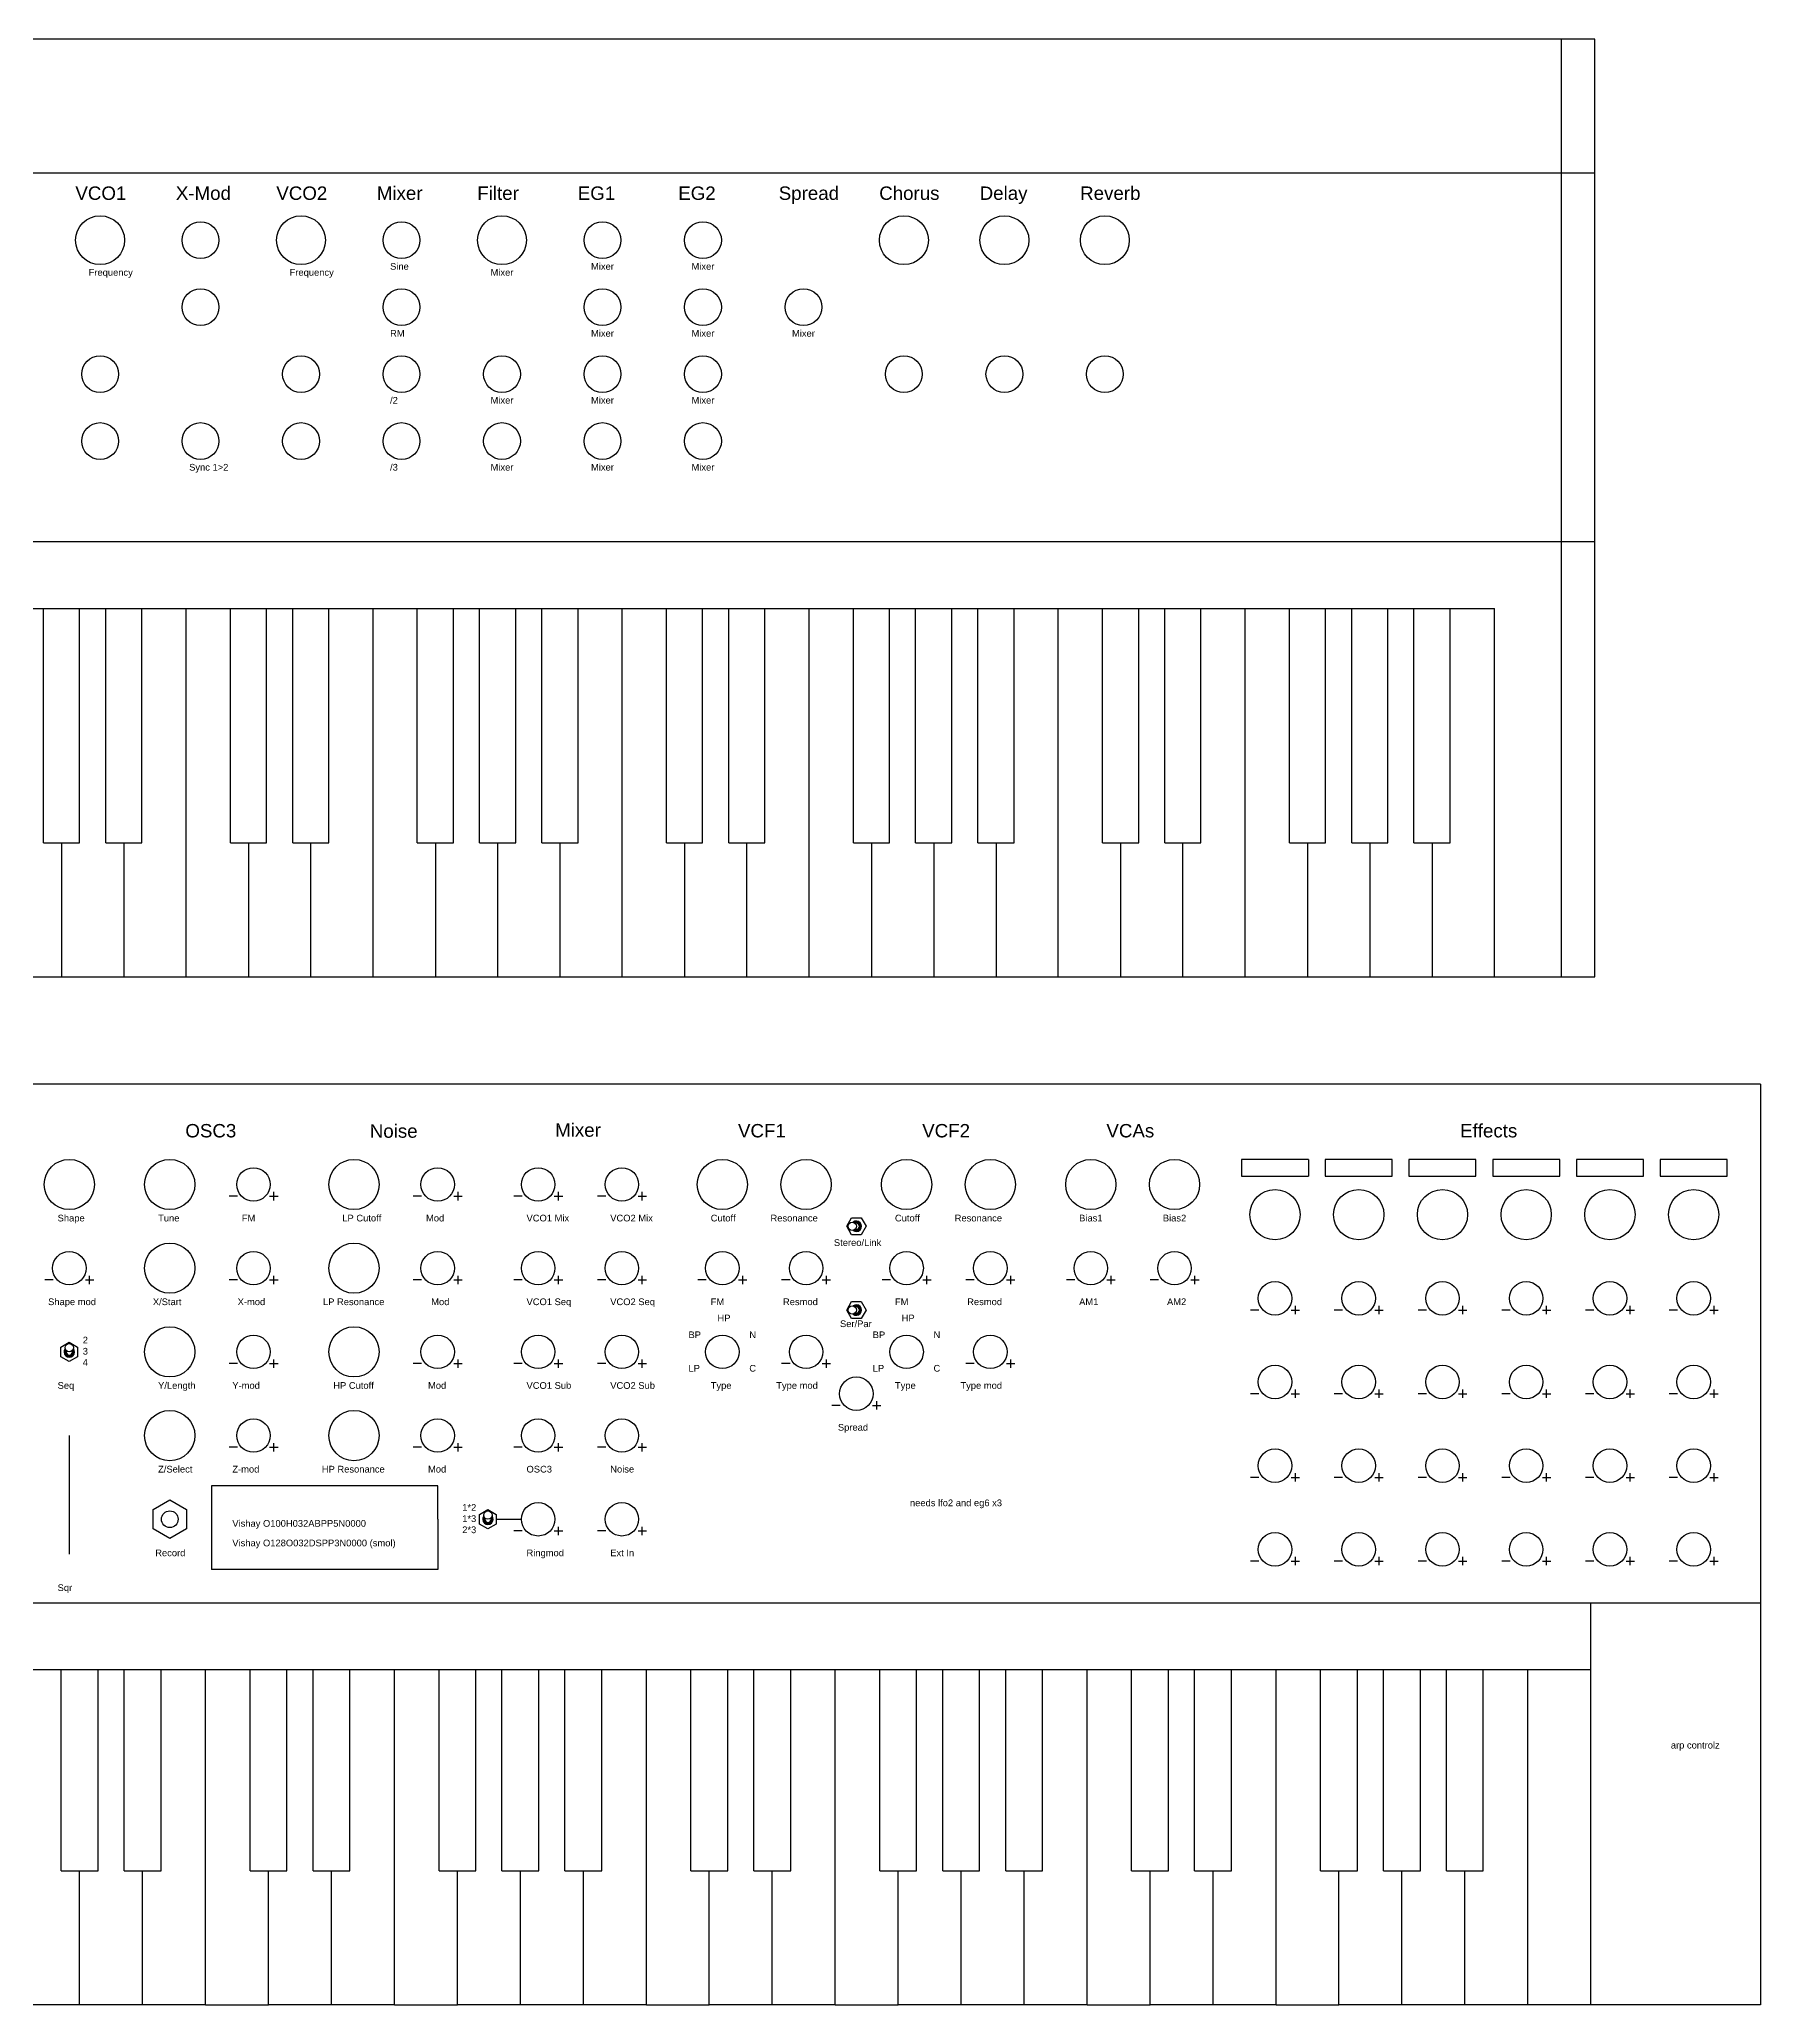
# Model space of a CAD drawing. Header units: inches. Extents: x 3.6 to 72.2, y 4.5 to 33.8.
# Drawn here: x 23.09 to 48.79, y 4.46 to 33.81 of the extents above; entities that cross this region are included whole.
import ezdxf

# ---------------------------------------------------------------- set-up
doc = ezdxf.new("R2010")
doc.units = ezdxf.units.IN
doc.header["$MEASUREMENT"] = 0
doc.styles.get("Standard").update_dxf_attribs({"font": 'arial.ttf'})

msp = doc.modelspace()

# ---------------------------------------------------------------- linework, layer by layer
for p, q in [((46.31, 33.814), (7.68, 33.814)), ((45.81, 19.814), (45.81, 33.814)), ((46.31, 19.814), (46.31, 33.814)), ((46.31, 31.814), (7.68, 31.814)), ((7.68, 26.314), (46.31, 26.314)), ((18.77, 25.314), (25.28, 25.314)), ((23.15, 21.814), (23.15, 25.314)), ((23.69, 21.814), (23.69, 25.314)), ((24.08, 21.814), (24.08, 25.314)), ((24.62, 21.814), (24.62, 25.314)), ((25.28, 19.814), (25.28, 25.314)), ((25.28, 19.814), (25.28, 25.314)), ((25.28, 25.314), (31.79, 25.314)), ((25.94, 21.814), (25.94, 25.314)), ((26.48, 21.814), (26.48, 25.314)), ((26.87, 21.814), (26.87, 25.314)), ((27.41, 21.814), (27.41, 25.314)), ((28.07, 19.814), (28.07, 25.314)), ((28.73, 21.814), (28.73, 25.314)), ((29.27, 21.814), (29.27, 25.314)), ((29.66, 21.814), (29.66, 25.314)), ((30.2, 21.814), (30.2, 25.314)), ((30.59, 21.814), (30.59, 25.314)), ((31.13, 21.814), (31.13, 25.314)), ((31.79, 19.814), (31.79, 25.314)), ((31.79, 19.814), (31.79, 25.314)), ((31.79, 25.314), (38.3, 25.314)), ((32.45, 21.814), (32.45, 25.314)), ((32.99, 21.814), (32.99, 25.314)), ((33.38, 21.814), (33.38, 25.314)), ((33.92, 21.814), (33.92, 25.314)), ((34.58, 19.814), (34.58, 25.314)), ((35.24, 21.814), (35.24, 25.314)), ((35.78, 21.814), (35.78, 25.314)), ((36.17, 21.814), (36.17, 25.314)), ((36.71, 21.814), (36.71, 25.314)), ((37.1, 21.814), (37.1, 25.314)), ((37.64, 21.814), (37.64, 25.314)), ((38.3, 19.814), (38.3, 25.314)), ((38.3, 19.814), (38.3, 25.314)), ((38.3, 25.314), (44.81, 25.314)), ((38.96, 21.814), (38.96, 25.314)), ((39.5, 21.814), (39.5, 25.314)), ((39.89, 21.814), (39.89, 25.314)), ((40.43, 21.814), (40.43, 25.314)), ((41.09, 19.814), (41.09, 25.314)), ((41.75, 21.814), (41.75, 25.314)), ((42.29, 21.814), (42.29, 25.314)), ((42.68, 21.814), (42.68, 25.314)), ((43.22, 21.814), (43.22, 25.314)), ((43.61, 21.814), (43.61, 25.314)), ((44.15, 21.814), (44.15, 25.314)), ((44.81, 19.814), (44.81, 25.314)), ((23.15, 21.814), (23.69, 21.814)), ((23.42, 21.814), (23.42, 19.814)), ((24.08, 21.814), (24.62, 21.814)), ((24.35, 21.814), (24.35, 19.814)), ((25.94, 21.814), (26.48, 21.814)), ((26.21, 21.814), (26.21, 19.814)), ((26.87, 21.814), (27.41, 21.814)), ((27.14, 19.814), (27.14, 21.814)), ((28.73, 21.814), (29.27, 21.814)), ((29, 21.814), (29, 19.814)), ((29.66, 21.814), (30.2, 21.814)), ((29.93, 21.814), (29.93, 19.814)), ((30.59, 21.814), (31.13, 21.814)), ((30.86, 21.814), (30.86, 19.814)), ((32.45, 21.814), (32.99, 21.814)), ((32.72, 21.814), (32.72, 19.814)), ((33.38, 21.814), (33.92, 21.814)), ((33.65, 19.814), (33.65, 21.814)), ((35.24, 21.814), (35.78, 21.814)), ((35.51, 21.814), (35.51, 19.814)), ((36.17, 21.814), (36.71, 21.814)), ((36.44, 21.814), (36.44, 19.814)), ((37.1, 21.814), (37.64, 21.814)), ((37.37, 21.814), (37.37, 19.814)), ((38.96, 21.814), (39.5, 21.814)), ((39.23, 21.814), (39.23, 19.814)), ((39.89, 21.814), (40.43, 21.814)), ((40.16, 19.814), (40.16, 21.814)), ((41.75, 21.814), (42.29, 21.814)), ((42.02, 21.814), (42.02, 19.814)), ((42.68, 21.814), (43.22, 21.814)), ((42.95, 21.814), (42.95, 19.814)), ((43.61, 21.814), (44.15, 21.814)), ((43.88, 21.814), (43.88, 19.814)), ((8.18, 19.814), (45.81, 19.814)), ((22.49, 19.814), (23.42, 19.814)), ((23.42, 19.814), (24.35, 19.814)), ((24.35, 19.814), (25.28, 19.814)), ((25.28, 19.814), (26.21, 19.814)), ((26.21, 19.814), (27.14, 19.814)), ((27.14, 19.814), (28.07, 19.814)), ((28.07, 19.814), (29, 19.814)), ((29, 19.814), (29.93, 19.814)), ((29.93, 19.814), (30.86, 19.814)), ((30.86, 19.814), (31.79, 19.814)), ((31.79, 19.814), (32.72, 19.814)), ((32.72, 19.814), (33.65, 19.814)), ((33.65, 19.814), (34.58, 19.814)), ((34.58, 19.814), (35.51, 19.814)), ((35.51, 19.814), (36.44, 19.814)), ((36.44, 19.814), (37.37, 19.814)), ((37.37, 19.814), (38.3, 19.814)), ((38.3, 19.814), (39.23, 19.814)), ((39.23, 19.814), (40.16, 19.814)), ((40.16, 19.814), (41.09, 19.814)), ((41.09, 19.814), (42.02, 19.814)), ((42.02, 19.814), (42.95, 19.814)), ((42.95, 19.814), (43.88, 19.814)), ((43.88, 19.814), (44.81, 19.814)), ((45.81, 19.814), (46.31, 19.814)), ((48.785, 18.211), (8.285, 18.211)), ((48.785, 18.211), (48.785, 10.461)), ((42.035, 17.086), (41.035, 17.086)), ((41.035, 17.086), (41.035, 16.836)), ((42.035, 17.086), (42.035, 16.836)), ((43.285, 17.086), (42.285, 17.086)), ((42.285, 17.086), (42.285, 16.836)), ((43.285, 16.836), (43.285, 17.086)), ((44.535, 17.086), (43.535, 17.086)), ((43.535, 17.086), (43.535, 16.836)), ((44.535, 16.836), (44.535, 17.086)), ((45.785, 17.086), (44.785, 17.086)), ((44.785, 17.086), (44.785, 16.836)), ((45.785, 16.836), (45.785, 17.086)), ((47.035, 17.086), (46.035, 17.086)), ((46.035, 17.086), (46.035, 16.836)), ((47.035, 16.836), (47.035, 17.086)), ((48.285, 17.086), (47.285, 17.086)), ((47.285, 17.086), (47.285, 16.836)), ((48.285, 16.836), (48.285, 17.086)), ((41.035, 16.836), (42.035, 16.836)), ((42.285, 16.836), (43.285, 16.836)), ((43.535, 16.836), (44.535, 16.836)), ((44.785, 16.836), (45.785, 16.836)), ((46.035, 16.836), (47.035, 16.836)), ((47.285, 16.836), (48.285, 16.836)), ((26.045, 16.536), (25.92, 16.536)), ((26.526, 16.536), (26.651, 16.536)), ((26.589, 16.474), (26.589, 16.599)), ((28.795, 16.536), (28.67, 16.536)), ((29.276, 16.536), (29.401, 16.536)), ((29.339, 16.474), (29.339, 16.599)), ((30.295, 16.536), (30.17, 16.536)), ((30.776, 16.536), (30.901, 16.536)), ((30.839, 16.474), (30.839, 16.599)), ((31.545, 16.536), (31.42, 16.536)), ((32.026, 16.536), (32.151, 16.536)), ((32.089, 16.474), (32.089, 16.599)), ((35.285, 16.133), (35.252, 16.141)), ((35.285, 16.039), (35.252, 16.031)), ((23.295, 15.286), (23.17, 15.286)), ((23.776, 15.286), (23.901, 15.286)), ((23.839, 15.224), (23.839, 15.349)), ((26.045, 15.286), (25.92, 15.286)), ((26.526, 15.286), (26.651, 15.286)), ((26.589, 15.224), (26.589, 15.349)), ((28.795, 15.286), (28.67, 15.286)), ((29.276, 15.286), (29.401, 15.286)), ((29.339, 15.224), (29.339, 15.349)), ((30.295, 15.286), (30.17, 15.286)), ((30.776, 15.286), (30.901, 15.286)), ((30.839, 15.224), (30.839, 15.349)), ((31.545, 15.286), (31.42, 15.286)), ((32.026, 15.286), (32.151, 15.286)), ((32.089, 15.224), (32.089, 15.349)), ((33.045, 15.286), (32.92, 15.286)), ((33.526, 15.286), (33.651, 15.286)), ((33.589, 15.224), (33.589, 15.349)), ((34.295, 15.286), (34.17, 15.286)), ((34.776, 15.286), (34.901, 15.286)), ((34.839, 15.224), (34.839, 15.349)), ((35.795, 15.286), (35.67, 15.286)), ((36.276, 15.286), (36.401, 15.286)), ((36.339, 15.224), (36.339, 15.349)), ((37.045, 15.286), (36.92, 15.286)), ((37.526, 15.286), (37.651, 15.286)), ((37.589, 15.224), (37.589, 15.349)), ((38.545, 15.286), (38.42, 15.286)), ((39.026, 15.286), (39.151, 15.286)), ((39.089, 15.224), (39.089, 15.349)), ((39.795, 15.286), (39.67, 15.286)), ((40.276, 15.286), (40.401, 15.286)), ((40.339, 15.224), (40.339, 15.349)), ((35.285, 14.883), (35.252, 14.891)), ((35.285, 14.789), (35.252, 14.781)), ((41.295, 14.836), (41.17, 14.836)), ((41.776, 14.836), (41.901, 14.836)), ((41.839, 14.774), (41.839, 14.899)), ((42.545, 14.836), (42.42, 14.836)), ((43.026, 14.836), (43.151, 14.836)), ((43.089, 14.774), (43.089, 14.899)), ((43.795, 14.836), (43.67, 14.836)), ((44.276, 14.836), (44.401, 14.836)), ((44.339, 14.774), (44.339, 14.899)), ((45.045, 14.836), (44.92, 14.836)), ((45.526, 14.836), (45.651, 14.836)), ((45.589, 14.774), (45.589, 14.899)), ((46.295, 14.836), (46.17, 14.836)), ((46.776, 14.836), (46.901, 14.836)), ((46.839, 14.774), (46.839, 14.899)), ((47.545, 14.836), (47.42, 14.836)), ((48.026, 14.836), (48.151, 14.836)), ((48.089, 14.774), (48.089, 14.899)), ((23.489, 14.211), (23.48, 14.244)), ((23.582, 14.211), (23.591, 14.244)), ((26.589, 13.974), (26.589, 14.099)), ((29.339, 13.974), (29.339, 14.099)), ((30.839, 13.974), (30.839, 14.099)), ((32.089, 13.974), (32.089, 14.099)), ((34.839, 13.974), (34.839, 14.099)), ((37.589, 13.974), (37.589, 14.099)), ((26.045, 14.036), (25.92, 14.036)), ((26.526, 14.036), (26.651, 14.036)), ((28.795, 14.036), (28.67, 14.036)), ((29.276, 14.036), (29.401, 14.036)), ((30.295, 14.036), (30.17, 14.036)), ((30.776, 14.036), (30.901, 14.036)), ((31.545, 14.036), (31.42, 14.036)), ((32.026, 14.036), (32.151, 14.036)), ((34.295, 14.036), (34.17, 14.036)), ((34.776, 14.036), (34.901, 14.036)), ((37.045, 14.036), (36.92, 14.036)), ((37.526, 14.036), (37.651, 14.036)), ((41.295, 13.586), (41.17, 13.586)), ((41.776, 13.586), (41.901, 13.586)), ((41.839, 13.524), (41.839, 13.649)), ((42.545, 13.586), (42.42, 13.586)), ((43.026, 13.586), (43.151, 13.586)), ((43.089, 13.524), (43.089, 13.649)), ((43.795, 13.586), (43.67, 13.586)), ((44.276, 13.586), (44.401, 13.586)), ((44.339, 13.524), (44.339, 13.649)), ((45.045, 13.586), (44.92, 13.586)), ((45.526, 13.586), (45.651, 13.586)), ((45.589, 13.524), (45.589, 13.649)), ((46.295, 13.586), (46.17, 13.586)), ((46.776, 13.586), (46.901, 13.586)), ((46.839, 13.524), (46.839, 13.649)), ((47.545, 13.586), (47.42, 13.586)), ((48.026, 13.586), (48.151, 13.586)), ((48.089, 13.524), (48.089, 13.649)), ((35.045, 13.411), (34.92, 13.411)), ((35.526, 13.411), (35.651, 13.411)), ((35.589, 13.349), (35.589, 13.474)), ((23.535, 12.961), (23.535, 11.191)), ((26.045, 12.786), (25.92, 12.786)), ((26.526, 12.786), (26.651, 12.786)), ((26.589, 12.724), (26.589, 12.849)), ((28.795, 12.786), (28.67, 12.786)), ((29.276, 12.786), (29.401, 12.786)), ((29.339, 12.724), (29.339, 12.849)), ((30.295, 12.786), (30.17, 12.786)), ((30.776, 12.786), (30.901, 12.786)), ((30.839, 12.724), (30.839, 12.849)), ((31.545, 12.786), (31.42, 12.786)), ((32.026, 12.786), (32.151, 12.786)), ((32.089, 12.724), (32.089, 12.849)), ((41.295, 12.336), (41.17, 12.336)), ((41.776, 12.336), (41.901, 12.336)), ((41.839, 12.274), (41.839, 12.399)), ((42.545, 12.336), (42.42, 12.336)), ((43.026, 12.336), (43.151, 12.336)), ((43.089, 12.274), (43.089, 12.399)), ((43.795, 12.336), (43.67, 12.336)), ((44.276, 12.336), (44.401, 12.336)), ((44.339, 12.274), (44.339, 12.399)), ((45.045, 12.336), (44.92, 12.336)), ((45.526, 12.336), (45.651, 12.336)), ((45.589, 12.274), (45.589, 12.399)), ((46.295, 12.336), (46.17, 12.336)), ((46.776, 12.336), (46.901, 12.336)), ((46.839, 12.274), (46.839, 12.399)), ((47.545, 12.336), (47.42, 12.336)), ((48.026, 12.336), (48.151, 12.336)), ((48.089, 12.274), (48.089, 12.399)), ((29.035, 12.211), (25.66, 12.211)), ((25.66, 12.211), (25.66, 10.961)), ((29.035, 11.711), (29.035, 12.211)), ((29.739, 11.711), (29.73, 11.744)), ((29.832, 11.711), (29.841, 11.744)), ((29.035, 11.711), (29.035, 10.961)), ((29.91, 11.711), (30.285, 11.711)), ((30.295, 11.536), (30.17, 11.536)), ((30.776, 11.536), (30.901, 11.536)), ((30.839, 11.474), (30.839, 11.599)), ((31.545, 11.536), (31.42, 11.536)), ((32.026, 11.536), (32.151, 11.536)), ((32.089, 11.474), (32.089, 11.599)), ((29.035, 10.961), (25.66, 10.961)), ((41.295, 11.086), (41.17, 11.086)), ((41.776, 11.086), (41.901, 11.086)), ((41.839, 11.024), (41.839, 11.149)), ((42.545, 11.086), (42.42, 11.086)), ((43.026, 11.086), (43.151, 11.086)), ((43.089, 11.024), (43.089, 11.149)), ((43.795, 11.086), (43.67, 11.086)), ((44.276, 11.086), (44.401, 11.086)), ((44.339, 11.024), (44.339, 11.149)), ((45.045, 11.086), (44.92, 11.086)), ((45.526, 11.086), (45.651, 11.086)), ((45.589, 11.024), (45.589, 11.149)), ((46.295, 11.086), (46.17, 11.086)), ((46.776, 11.086), (46.901, 11.086)), ((46.839, 11.024), (46.839, 11.149)), ((47.545, 11.086), (47.42, 11.086)), ((48.026, 11.086), (48.151, 11.086)), ((48.089, 11.024), (48.089, 11.149)), ((8.285, 10.461), (48.785, 10.461)), ((46.25, 9.461), (46.25, 10.461)), ((48.785, 10.461), (48.785, 4.461)), ((46.25, 9.461), (12.41, 9.461)), ((23.415, 6.461), (23.415, 9.461)), ((23.965, 6.461), (23.965, 9.461)), ((24.355, 6.461), (24.355, 9.461)), ((24.905, 6.461), (24.905, 9.461)), ((25.57, 4.461), (25.57, 9.461)), ((26.235, 6.461), (26.235, 9.461)), ((26.785, 6.461), (26.785, 9.461)), ((27.175, 6.461), (27.175, 9.461)), ((27.725, 6.461), (27.725, 9.461)), ((28.39, 4.461), (28.39, 9.461)), ((29.055, 6.461), (29.055, 9.461)), ((29.605, 6.461), (29.605, 9.461)), ((29.995, 6.461), (29.995, 9.461)), ((30.545, 6.461), (30.545, 9.461)), ((30.935, 6.461), (30.935, 9.461)), ((31.485, 6.461), (31.485, 9.461)), ((32.15, 4.461), (32.15, 9.461)), ((32.815, 6.461), (32.815, 9.461)), ((33.365, 6.461), (33.365, 9.461)), ((33.755, 6.461), (33.755, 9.461)), ((34.305, 6.461), (34.305, 9.461)), ((34.97, 4.461), (34.97, 9.461)), ((35.635, 6.461), (35.635, 9.461)), ((36.185, 6.461), (36.185, 9.461)), ((36.575, 6.461), (36.575, 9.461)), ((37.125, 6.461), (37.125, 9.461)), ((37.515, 6.461), (37.515, 9.461)), ((38.065, 6.461), (38.065, 9.461)), ((38.73, 4.461), (38.73, 9.461)), ((39.395, 6.461), (39.395, 9.461)), ((39.945, 6.461), (39.945, 9.461)), ((40.335, 6.461), (40.335, 9.461)), ((40.885, 6.461), (40.885, 9.461)), ((41.55, 4.461), (41.55, 9.461)), ((42.215, 6.461), (42.215, 9.461)), ((42.765, 6.461), (42.765, 9.461)), ((43.155, 6.461), (43.155, 9.461)), ((43.705, 6.461), (43.705, 9.461)), ((44.095, 6.461), (44.095, 9.461)), ((44.645, 6.461), (44.645, 9.461)), ((45.31, 4.461), (45.31, 9.461)), ((46.25, 4.461), (46.25, 9.461)), ((23.415, 6.461), (23.965, 6.461)), ((23.69, 4.461), (23.69, 6.461)), ((24.355, 6.461), (24.905, 6.461)), ((24.63, 4.461), (24.63, 6.461)), ((26.235, 6.461), (26.785, 6.461)), ((26.51, 4.461), (26.51, 6.461)), ((27.175, 6.461), (27.725, 6.461)), ((27.45, 4.461), (27.45, 6.461)), ((29.055, 6.461), (29.605, 6.461)), ((29.33, 4.461), (29.33, 6.461)), ((29.995, 6.461), (30.545, 6.461)), ((30.27, 4.461), (30.27, 6.461)), ((30.935, 6.461), (31.485, 6.461)), ((31.21, 4.461), (31.21, 6.461)), ((32.815, 6.461), (33.365, 6.461)), ((33.09, 4.461), (33.09, 6.461)), ((33.755, 6.461), (34.305, 6.461)), ((34.03, 4.461), (34.03, 6.461)), ((35.635, 6.461), (36.185, 6.461)), ((35.91, 4.461), (35.91, 6.461)), ((36.575, 6.461), (37.125, 6.461)), ((36.85, 4.461), (36.85, 6.461)), ((37.515, 6.461), (38.065, 6.461)), ((37.79, 4.461), (37.79, 6.461)), ((39.395, 6.461), (39.945, 6.461)), ((39.67, 4.461), (39.67, 6.461)), ((40.335, 6.461), (40.885, 6.461)), ((40.61, 4.461), (40.61, 6.461)), ((42.215, 6.461), (42.765, 6.461)), ((42.49, 4.461), (42.49, 6.461)), ((43.155, 6.461), (43.705, 6.461)), ((43.43, 4.461), (43.43, 6.461)), ((44.095, 6.461), (44.645, 6.461)), ((44.37, 4.461), (44.37, 6.461)), ((23.69, 4.461), (22.75, 4.461)), ((24.63, 4.461), (23.69, 4.461)), ((25.57, 4.461), (24.63, 4.461)), ((25.57, 4.461), (26.51, 4.461)), ((27.45, 4.461), (26.51, 4.461)), ((28.39, 4.461), (27.45, 4.461)), ((28.39, 4.461), (29.33, 4.461)), ((30.27, 4.461), (29.33, 4.461)), ((31.21, 4.461), (30.27, 4.461)), ((32.15, 4.461), (31.21, 4.461)), ((32.15, 4.461), (33.09, 4.461)), ((34.03, 4.461), (33.09, 4.461)), ((34.97, 4.461), (34.03, 4.461)), ((34.97, 4.461), (35.91, 4.461)), ((36.85, 4.461), (35.91, 4.461)), ((37.79, 4.461), (36.85, 4.461)), ((38.73, 4.461), (37.79, 4.461)), ((38.73, 4.461), (39.67, 4.461)), ((40.61, 4.461), (39.67, 4.461)), ((41.55, 4.461), (40.61, 4.461)), ((41.55, 4.461), (42.49, 4.461)), ((43.43, 4.461), (42.49, 4.461)), ((44.37, 4.461), (43.43, 4.461)), ((45.31, 4.461), (44.37, 4.461)), ((46.25, 4.461), (45.31, 4.461)), ((48.785, 4.461), (46.25, 4.461))]:
    msp.add_line(p, q)
for points in [[(35.213, 15.961), (35.141, 16.086), (35.213, 16.211), (35.358, 16.211), (35.43, 16.086), (35.358, 15.961)], [(35.213, 14.711), (35.141, 14.836), (35.213, 14.961), (35.358, 14.961), (35.43, 14.836), (35.358, 14.711)], [(23.41, 14.283), (23.535, 14.355), (23.66, 14.283), (23.66, 14.139), (23.535, 14.067), (23.41, 14.139)], [(24.785, 11.855), (25.035, 12), (25.285, 11.855), (25.285, 11.567), (25.035, 11.422), (24.785, 11.567)], [(29.66, 11.783), (29.785, 11.855), (29.91, 11.783), (29.91, 11.639), (29.785, 11.567), (29.66, 11.639)]]:
    msp.add_lwpolyline(points, close=True)
for centre, radius in [((23.995, 30.814), 0.365), ((26.995, 30.814), 0.365), ((29.995, 30.814), 0.365), ((35.995, 30.814), 0.365), ((37.495, 30.814), 0.365), ((38.995, 30.814), 0.365), ((25.495, 30.814), 0.275), ((28.495, 30.814), 0.275), ((31.495, 30.814), 0.275), ((32.995, 30.814), 0.275), ((25.495, 29.814), 0.275), ((28.495, 29.814), 0.275), ((31.495, 29.814), 0.275), ((32.995, 29.814), 0.275), ((34.495, 29.814), 0.275), ((23.995, 28.814), 0.275), ((26.995, 28.814), 0.275), ((28.495, 28.814), 0.275), ((29.995, 28.814), 0.275), ((31.495, 28.814), 0.275), ((32.995, 28.814), 0.275), ((35.995, 28.814), 0.275), ((37.495, 28.814), 0.275), ((38.995, 28.814), 0.275), ((23.995, 27.814), 0.275), ((25.495, 27.814), 0.275), ((26.995, 27.814), 0.275), ((28.495, 27.814), 0.275), ((29.995, 27.814), 0.275), ((31.495, 27.814), 0.275), ((32.995, 27.814), 0.275), ((23.535, 16.711), 0.375), ((25.035, 16.711), 0.375), ((27.785, 16.711), 0.375), ((33.285, 16.711), 0.375), ((34.535, 16.711), 0.375), ((36.035, 16.711), 0.375), ((37.285, 16.711), 0.375), ((38.785, 16.711), 0.375), ((40.035, 16.711), 0.375), ((26.285, 16.711), 0.25), ((29.035, 16.711), 0.25), ((30.535, 16.711), 0.25), ((31.785, 16.711), 0.25), ((41.535, 16.261), 0.375), ((42.785, 16.261), 0.375), ((44.035, 16.261), 0.375), ((45.285, 16.261), 0.375), ((46.535, 16.261), 0.375), ((47.785, 16.261), 0.375), ((35.223, 16.086), 0.0625), ((23.535, 15.461), 0.25), ((25.035, 15.461), 0.375), ((26.285, 15.461), 0.25), ((27.785, 15.461), 0.375), ((29.035, 15.461), 0.25), ((30.535, 15.461), 0.25), ((31.785, 15.461), 0.25), ((33.285, 15.461), 0.25), ((34.535, 15.461), 0.25), ((36.035, 15.461), 0.25), ((37.285, 15.461), 0.25), ((38.785, 15.461), 0.25), ((40.035, 15.461), 0.25), ((41.535, 15.011), 0.25), ((42.785, 15.011), 0.25), ((44.035, 15.011), 0.25), ((45.285, 15.011), 0.25), ((46.535, 15.011), 0.25), ((47.785, 15.011), 0.25), ((35.223, 14.836), 0.0625), ((25.035, 14.211), 0.375), ((26.285, 14.211), 0.25), ((27.785, 14.211), 0.375), ((29.035, 14.211), 0.25), ((30.535, 14.211), 0.25), ((31.785, 14.211), 0.25), ((33.285, 14.211), 0.25), ((34.535, 14.211), 0.25), ((36.035, 14.211), 0.25), ((37.285, 14.211), 0.25), ((23.535, 14.274), 0.0625), ((35.285, 13.586), 0.25), ((41.535, 13.761), 0.25), ((42.785, 13.761), 0.25), ((44.035, 13.761), 0.25), ((45.285, 13.761), 0.25), ((46.535, 13.761), 0.25), ((47.785, 13.761), 0.25), ((25.035, 12.961), 0.375), ((26.285, 12.961), 0.25), ((27.785, 12.961), 0.375), ((29.035, 12.961), 0.25), ((30.535, 12.961), 0.25), ((31.785, 12.961), 0.25), ((41.535, 12.511), 0.25), ((42.785, 12.511), 0.25), ((44.035, 12.511), 0.25), ((45.285, 12.511), 0.25), ((46.535, 12.511), 0.25), ((47.785, 12.511), 0.25), ((25.035, 11.711), 0.125), ((29.785, 11.774), 0.0625), ((30.535, 11.711), 0.25), ((31.785, 11.711), 0.25), ((41.535, 11.261), 0.25), ((42.785, 11.261), 0.25), ((44.035, 11.261), 0.25), ((45.285, 11.261), 0.25), ((46.535, 11.261), 0.25), ((47.785, 11.261), 0.25)]:
    msp.add_circle(centre, radius)
for centre, radius, start, end in [((35.285, 16.086), 0.0781, 231.3178, 128.6822), ((35.285, 16.086), 0.0625, 240, 120), ((35.285, 16.086), 0.0469, 270, 90), ((35.285, 14.836), 0.0781, 231.3178, 128.6822), ((35.285, 14.836), 0.0625, 240, 120), ((35.285, 14.836), 0.0469, 270, 90), ((23.535, 14.211), 0.0781, 141.3178, 38.6822), ((23.535, 14.211), 0.0625, 150, 30), ((23.535, 14.211), 0.0469, 180, 360), ((29.785, 11.711), 0.0781, 141.3178, 38.6822), ((29.785, 11.711), 0.0625, 150, 30), ((29.785, 11.711), 0.0469, 180, 360)]:
    msp.add_arc(centre, radius, start, end)

# ---------------------------------------------------------------- texts
for s, width, heights, insert, char_height, attachment_point in [('VCO1', 0.7626, [-0.207], (23.626, 31.616), 0.2, 1), ('X-Mod', 0.7626, [-0.203], (25.126, 31.616), 0.2, 1), ('VCO2', 0.7626, [-0.207], (26.626, 31.616), 0.2, 1), ('Mixer', 0.7626, [-0.203], (28.126, 31.616), 0.2, 1), ('Filter', 0.7626, [-0.203], (29.626, 31.616), 0.2, 1), ('EG1', 0.7626, [-0.207], (31.126, 31.616), 0.2, 1), ('EG2', 0.7626, [-0.207], (32.626, 31.616), 0.2, 1), ('Spread', 0.7626, [-0.259], (34.126, 31.616), 0.2, 1), ('Chorus', 0.7626, [-0.207], (35.626, 31.616), 0.2, 1), ('Delay', 0.7626, [-0.259], (37.126, 31.616), 0.2, 1), ('Reverb', 0.7626, [-0.203], (38.626, 31.616), 0.2, 1), ('Frequency', 0.7626, [-0.129], (23.824, 30.383), 0.1, 1), ('Frequency', 0.7626, [-0.129], (26.824, 30.383), 0.1, 1), ('Sine', 0.7626, [-0.103], (28.324, 30.473), 0.1, 1), ('Mixer', 0.7626, [-0.102], (29.824, 30.383), 0.1, 1), ('Mixer', 0.7626, [-0.102], (31.324, 30.473), 0.1, 1), ('Mixer', 0.7626, [-0.102], (32.824, 30.473), 0.1, 1), ('RM', 0.7626, [-0.1], (28.324, 29.473), 0.1, 1), ('Mixer', 0.7626, [-0.102], (31.324, 29.473), 0.1, 1), ('Mixer', 0.7626, [-0.102], (32.824, 29.473), 0.1, 1), ('Mixer', 0.7626, [-0.102], (34.324, 29.473), 0.1, 1), ('/2', 0.7626, [-0.103], (28.324, 28.473), 0.1, 1), ('Mixer', 0.7626, [-0.102], (29.824, 28.473), 0.1, 1), ('Mixer', 0.7626, [-0.102], (31.324, 28.473), 0.1, 1), ('Mixer', 0.7626, [-0.102], (32.824, 28.473), 0.1, 1), ('Sync 1>2', 0.7626, [-0.131], (25.324, 27.473), 0.1, 1), ('/3', 0.7626, [-0.103], (28.324, 27.473), 0.1, 1), ('Mixer', 0.7626, [-0.102], (29.824, 27.473), 0.1, 1), ('Mixer', 0.7626, [-0.102], (31.324, 27.473), 0.1, 1), ('Mixer', 0.7626, [-0.102], (32.824, 27.473), 0.1, 1), ('OSC3', 1.51406, [-0.207], (25.268, 17.614), 0.2, 1), ('Noise', 1.51406, [-0.203], (28.021, 17.609), 0.2, 1), ('Mixer', 1.51406, [-0.203], (30.788, 17.624), 0.2, 1), ('VCF1', 1.51406, [-0.207], (33.518, 17.614), 0.2, 1), ('VCF2', 1.51406, [-0.207], (36.268, 17.614), 0.2, 1), ('VCAs', 1.51406, [-0.207], (39.018, 17.614), 0.2, 1), ('Effects', 1.51406, [-0.207], (44.298, 17.614), 0.2, 1), ('Shape', 1.51406, [-0.129], (23.361, 16.259), 0.1, 1), ('Tune', 1.51406, [-0.102], (24.861, 16.259), 0.1, 1), ('FM', 1.51406, [-0.1], (26.111, 16.259), 0.1, 1), ('LP Cutoff', 1.51406, [-0.103], (27.611, 16.259), 0.1, 1), ('Mod', 1.51406, [-0.102], (28.861, 16.259), 0.1, 1), ('VCO1 Mix', 1.51406, [-0.103], (30.361, 16.259), 0.1, 1), ('VCO2 Mix', 1.51406, [-0.103], (31.611, 16.259), 0.1, 1), ('Cutoff', 1.51406, [-0.103], (33.111, 16.259), 0.1, 1), ('Resonance', 1.51406, [-0.102], (34.71, 16.259), 0.1, 3), ('Cutoff', 1.51406, [-0.103], (35.861, 16.259), 0.1, 1), ('Resonance', 1.51406, [-0.102], (37.46, 16.259), 0.1, 3), ('Bias1', 1.51406, [-0.102], (38.611, 16.259), 0.1, 1), ('Bias2', 1.51406, [-0.102], (40.21, 16.259), 0.1, 3), ('Stereo/Link', 1.51406, [-0.103], (34.95, 15.893), 0.1, 1), ('Shape mod', 1.51406, [-0.129], (23.219, 15.009), 0.1, 1), ('X/Start', 1.51406, [-0.103], (25.21, 15.009), 0.1, 3), ('X-mod', 1.51406, [-0.102], (26.46, 15.009), 0.1, 3), ('LP Resonance', 1.51406, [-0.102], (28.239, 15.009), 0.1, 3), ('Mod', 1.51406, [-0.102], (29.21, 15.009), 0.1, 3), ('VCO1 Seq', 1.51406, [-0.13], (30.361, 15.009), 0.1, 1), ('VCO2 Seq', 1.51406, [-0.13], (31.611, 15.009), 0.1, 1), ('FM', 1.51406, [-0.1], (33.111, 15.009), 0.1, 1), ('Resmod', 1.51406, [-0.102], (34.71, 15.009), 0.1, 3), ('FM', 1.51406, [-0.1], (35.861, 15.009), 0.1, 1), ('Resmod', 1.51406, [-0.102], (37.46, 15.009), 0.1, 3), ('AM1', 1.51406, [-0.1], (38.611, 15.009), 0.1, 1), ('AM2', 1.51406, [-0.1], (40.21, 15.009), 0.1, 3), ('HP', 1.51406, [-0.1], (33.212, 14.766), 0.1, 1), ('Ser/Par', 1.51406, [-0.103], (35.041, 14.681), 0.1, 1), ('HP', 1.51406, [-0.1], (35.962, 14.766), 0.1, 1), ('2\\P3\\P4', 1.51406, [-0.434], (23.736, 14.437), 0.1, 1), ('BP', 1.51406, [-0.1], (32.779, 14.516), 0.1, 1), ('N', 1.51406, [-0.1], (33.687, 14.516), 0.1, 1), ('BP', 1.51406, [-0.1], (35.529, 14.516), 0.1, 1), ('N', 1.51406, [-0.1], (36.437, 14.516), 0.1, 1), ('LP', 1.51406, [-0.1], (32.779, 14.016), 0.1, 1), ('C', 1.51406, [-0.103], (33.687, 14.016), 0.1, 1), ('LP', 1.51406, [-0.1], (35.529, 14.016), 0.1, 1), ('C', 1.51406, [-0.103], (36.437, 14.016), 0.1, 1), ('Seq', 1.51406, [-0.129], (23.361, 13.759), 0.1, 1), ('Y/Length', 1.51406, [-0.131], (24.861, 13.759), 0.1, 1), ('Y-mod', 1.51406, [-0.102], (25.969, 13.759), 0.1, 1), ('HP Cutoff', 1.51406, [-0.103], (27.476, 13.759), 0.1, 1), ('Mod', 1.51406, [-0.102], (28.891, 13.759), 0.1, 1), ('VCO1 Sub', 1.51406, [-0.103], (30.361, 13.759), 0.1, 1), ('VCO2 Sub', 1.51406, [-0.103], (31.611, 13.759), 0.1, 1), ('Type', 1.51406, [-0.129], (33.111, 13.759), 0.1, 1), ('Type mod', 1.51406, [-0.129], (34.71, 13.759), 0.1, 3), ('Type', 1.51406, [-0.129], (35.861, 13.759), 0.1, 1), ('Type mod', 1.51406, [-0.129], (37.46, 13.759), 0.1, 3), ('Spread', 1.51406, [-0.129], (35.46, 13.134), 0.1, 3), ('Z/Select', 1.51406, [-0.103], (24.861, 12.509), 0.1, 1), ('Z-mod', 1.51406, [-0.102], (25.969, 12.509), 0.1, 1), ('HP Resonance', 1.51406, [-0.102], (27.305, 12.509), 0.1, 1), ('Mod', 1.51406, [-0.102], (28.891, 12.509), 0.1, 1), ('OSC3', 1.51406, [-0.104], (30.361, 12.509), 0.1, 1), ('Noise', 1.51406, [-0.102], (31.611, 12.509), 0.1, 1), ('1*2\\P1*3\\P2*3', 1.51406, [-0.436], (29.401, 11.937), 0.1, 1), ('needs lfo2 and eg6 x3', 1.51406, [-0.131], (37.46, 12.006), 0.1, 3), ('Vishay O100H032ABPP5N0000', 2.67109, [-0.131], (25.969, 11.699), 0.1, 1), ('Record', 1.51406, [-0.102], (24.818, 11.259), 0.1, 1), ('Vishay O128O032DSPP3N0000 (smol)', 2.67109, [-0.131], (25.969, 11.407), 0.1, 1), ('Ringmod', 1.51406, [-0.129], (30.361, 11.259), 0.1, 1), ('Ext In', 1.51406, [-0.101], (31.611, 11.259), 0.1, 1), ('Sqr', 1.51406, [-0.129], (23.361, 10.739), 0.1, 1), ('arp controlz', 1.51406, [-0.128], (48.174, 8.387), 0.1, 3)]:
    msp.add_mtext_dynamic_manual_height_columns(s, width=width, gutter_width=1, heights=heights, dxfattribs=dict(insert=insert, char_height=char_height, attachment_point=attachment_point))

doc.saveas('drawing.dxf')
